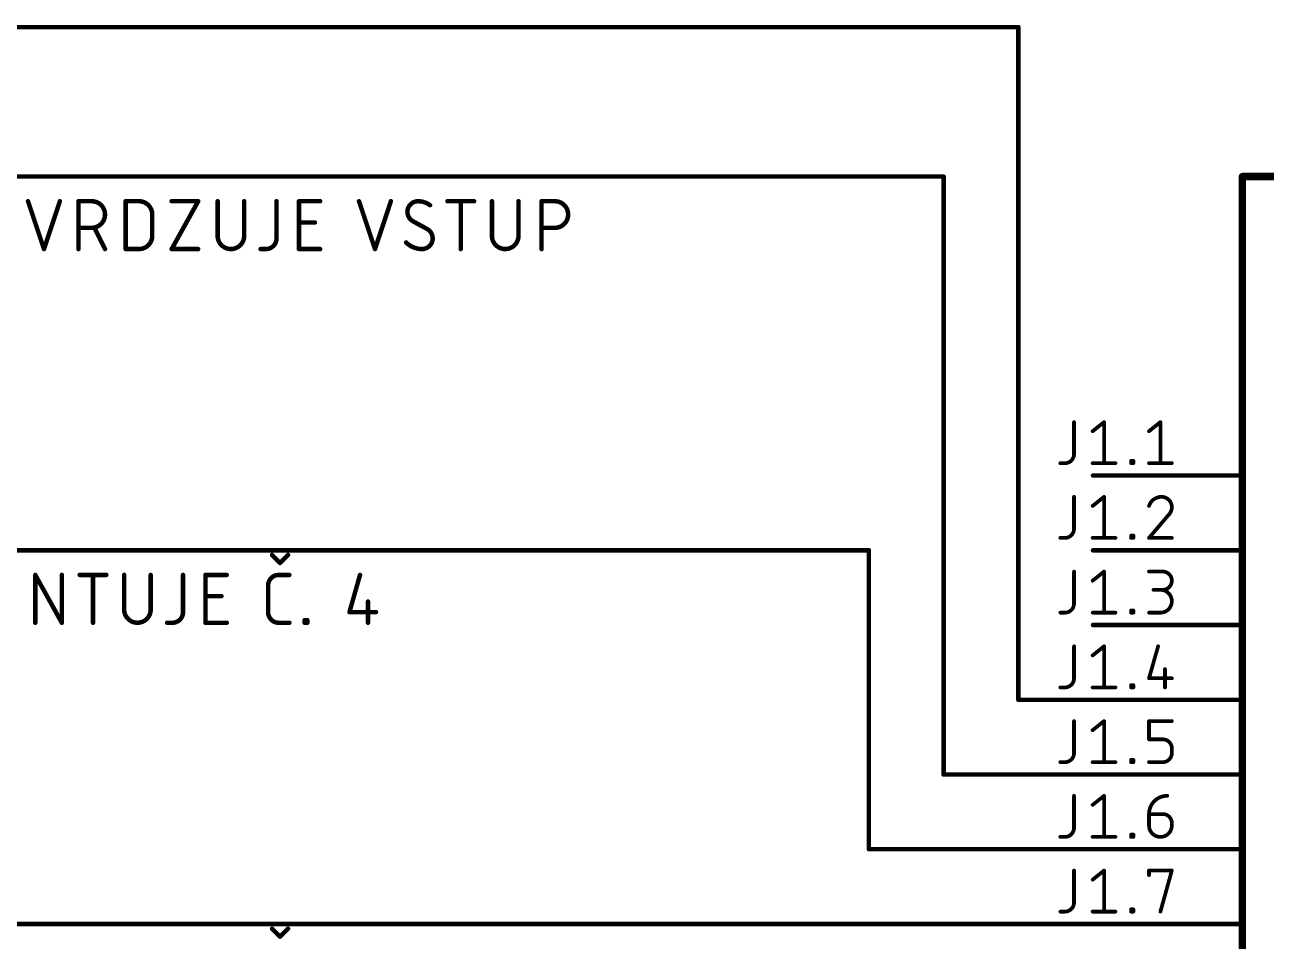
# Model space of a CAD drawing. Extents: x -56 to 205, y -3 to 177.
# Drawn here: x 11.94 to 54.15, y 68 to 99.14 of the extents above; entities that cross this region are included whole.
import ezdxf

# ---------------------------------------------------------------- set-up
doc = ezdxf.new("R2010")
doc.units = 0
for name, color, linetype in [('91', 94, 'CONTINUOUS'), ('94', 14, 'CONTINUOUS'), ('95', 250, 'CONTINUOUS')]:
    doc.layers.add(name, color=color, linetype=linetype)

msp = doc.modelspace()

# ---------------------------------------------------------------- linework, layer by layer
at = {"layer": '91', "const_width": 0.1524}
for points in [[(45.72, 99.06), (-17.78, 99.06)], [(45.72, 76.2), (45.72, 99.06)], [(43.18, 93.98), (-2.54, 93.98)], [(43.18, 73.66), (43.18, 93.98)], [(40.64, 81.28), (-2.54, 81.28)], [(40.64, 71.12), (40.64, 81.28)], [(48.26, 76.2), (45.72, 76.2)], [(43.18, 73.66), (48.26, 73.66)], [(40.64, 71.12), (48.26, 71.12)], [(-2.54, 68.58), (48.26, 68.58)]]:
    msp.add_lwpolyline(points, dxfattribs=at)
at = {"layer": '91', "const_width": 0.0762}
for points in [[(45.7581, 99.06, 1), (45.6819, 99.06)], [(45.72, 99.0219, 1), (45.72, 99.0981)], [(43.2181, 93.98, 1), (43.1419, 93.98)], [(43.18, 93.9419, 1), (43.18, 94.0181)], [(40.6781, 81.28, 1), (40.6019, 81.28)], [(40.64, 81.2419, 1), (40.64, 81.3181)], [(45.72, 76.2381, 1), (45.72, 76.1619)], [(45.6819, 76.2, 1), (45.7581, 76.2)], [(48.26, 76.1619, 1), (48.26, 76.2381)], [(43.18, 73.6981, 1), (43.18, 73.6219)], [(43.1419, 73.66, 1), (43.2181, 73.66)], [(48.26, 73.6219, 1), (48.26, 73.6981)], [(40.64, 71.1581, 1), (40.64, 71.0819)], [(40.6019, 71.12, 1), (40.6781, 71.12)], [(48.26, 71.0819, 1), (48.26, 71.1581)], [(48.26, 68.5419, 1), (48.26, 68.6181)]]:
    msp.add_lwpolyline(points, format="xyb", dxfattribs=at)
at = {"layer": '94'}
for points, const_width in [([(53.34, 93.98), (81.28, 93.98)], 0.254), ([(53.34, 35.56), (53.34, 93.98)], 0.254), ([(48.26, 83.82), (53.34, 83.82)], 0.1524), ([(48.26, 81.28), (53.34, 81.28)], 0.1524), ([(48.26, 78.74), (53.34, 78.74)], 0.1524), ([(48.26, 76.2), (53.34, 76.2)], 0.1524), ([(48.26, 73.66), (53.34, 73.66)], 0.1524), ([(48.26, 71.12), (53.34, 71.12)], 0.1524), ([(48.26, 68.58), (53.34, 68.58)], 0.1524)]:
    msp.add_lwpolyline(points, dxfattribs=dict(at, const_width=const_width))
for points, const_width in [([(53.34, 94.0435, 1), (53.34, 93.9165)], 0.127), ([(53.4035, 93.98, 1), (53.2765, 93.98)], 0.127), ([(48.26, 83.8581, 1), (48.26, 83.7819)], 0.0762), ([(53.34, 83.7819, 1), (53.34, 83.8581)], 0.0762), ([(48.26, 81.3181, 1), (48.26, 81.2419)], 0.0762), ([(53.34, 81.2419, 1), (53.34, 81.3181)], 0.0762), ([(48.26, 78.7781, 1), (48.26, 78.7019)], 0.0762), ([(53.34, 78.7019, 1), (53.34, 78.7781)], 0.0762), ([(48.26, 76.2381, 1), (48.26, 76.1619)], 0.0762), ([(53.34, 76.1619, 1), (53.34, 76.2381)], 0.0762), ([(48.26, 73.6981, 1), (48.26, 73.6219)], 0.0762), ([(53.34, 73.6219, 1), (53.34, 73.6981)], 0.0762), ([(48.26, 71.1581, 1), (48.26, 71.0819)], 0.0762), ([(53.34, 71.0819, 1), (53.34, 71.1581)], 0.0762), ([(48.26, 68.6181, 1), (48.26, 68.5419)], 0.0762), ([(53.34, 68.5419, 1), (53.34, 68.6181)], 0.0762)]:
    msp.add_lwpolyline(points, format="xyb", dxfattribs=dict(at, const_width=const_width))
at = {"layer": '95'}
for points, const_width in [([(12.0484, 93.1418), (12.5903, 91.5162)], 0.1524), ([(12.5903, 91.5162), (13.1322, 93.1418)], 0.1524), ([(13.7631, 91.5162), (13.7631, 93.1418)], 0.1524), ([(13.7631, 93.1418), (14.2147, 93.1418)], 0.1524), ([(15.3692, 91.5162), (15.3692, 93.1418)], 0.1524), ([(15.3692, 93.1418), (15.8208, 93.1418)], 0.1524), ([(16.9323, 93.1418), (17.8354, 93.1418)], 0.1524), ([(17.8354, 93.1418), (16.9323, 91.5162)], 0.1524), ([(18.4955, 93.1418), (18.4955, 91.9678)], 0.1524), ([(19.3986, 91.9678), (19.3986, 93.1418)], 0.1524), ([(20.4982, 93.1418), (20.4982, 91.8774)], 0.1524), ([(21.2599, 91.5162), (21.2599, 93.1418)], 0.1524), ([(21.2599, 93.1418), (21.9824, 93.1418)], 0.1524), ([(23.3029, 93.1418), (23.8448, 91.5162)], 0.1524), ([(23.8448, 91.5162), (24.3867, 93.1418)], 0.1524), ([(26.3111, 93.1418), (27.2142, 93.1418)], 0.1524), ([(26.7626, 91.5162), (26.7626, 93.1418)], 0.1524), ([(27.8221, 93.1418), (27.8221, 91.9678)], 0.1524), ([(28.7252, 91.9678), (28.7252, 93.1418)], 0.1524), ([(29.5105, 91.5162), (29.5105, 93.1418)], 0.1524), ([(29.5105, 93.1418), (29.9621, 93.1418)], 0.1524), ([(16.2723, 92.6902), (16.2723, 91.9678)], 0.1524), ([(21.2599, 92.4193), (21.8018, 92.4193)], 0.1524), ([(25.6267, 92.1935), (25.13, 92.4645)], 0.1524), ([(14.2147, 92.2387), (13.7631, 92.2387)], 0.1524), ([(14.6662, 91.5162), (14.305, 92.2387)], 0.1524), ([(29.9621, 92.2387), (29.5105, 92.2387)], 0.1524), ([(15.8208, 91.5162), (15.3692, 91.5162)], 0.1524), ([(16.9323, 91.5162), (17.8354, 91.5162)], 0.1524), ([(20.1369, 91.5162), (19.9563, 91.5162)], 0.1524), ([(21.9824, 91.5162), (21.2599, 91.5162)], 0.1524), ([(47.6144, 85.6361), (47.6144, 84.5495)], 0.127), ([(48.2472, 85.3257), (48.6352, 85.6361)], 0.127), ([(48.6352, 85.6361), (48.6352, 84.2391)], 0.127), ([(50.1636, 85.3257), (50.5516, 85.6361)], 0.127), ([(50.5516, 85.6361), (50.5516, 84.2391)], 0.127), ([(47.304, 84.2391), (47.1488, 84.2391)], 0.127), ([(48.2472, 84.2391), (49.0233, 84.2391)], 0.127), ([(49.5546, 84.2391), (49.5546, 84.3167)], 0.127), ([(49.5546, 84.3167), (49.6323, 84.3167)], 0.127), ([(49.6323, 84.2391), (49.5546, 84.2391)], 0.127), ([(49.6323, 84.3167), (49.6323, 84.2391)], 0.127), ([(50.1636, 84.2391), (50.9397, 84.2391)], 0.127), ([(47.6144, 83.0961), (47.6144, 82.0095)], 0.127), ([(48.2472, 82.7857), (48.6352, 83.0961)], 0.127), ([(48.6352, 83.0961), (48.6352, 81.6991)], 0.127), ([(50.8233, 82.4752), (50.1636, 81.6991)], 0.127), ([(47.304, 81.6991), (47.1488, 81.6991)], 0.127), ([(48.2472, 81.6991), (49.0233, 81.6991)], 0.127), ([(49.5546, 81.6991), (49.5546, 81.7767)], 0.127), ([(49.5546, 81.7767), (49.6323, 81.7767)], 0.127), ([(49.6323, 81.6991), (49.5546, 81.6991)], 0.127), ([(49.6323, 81.7767), (49.6323, 81.6991)], 0.127), ([(50.1636, 81.6991), (50.9397, 81.6991)], 0.127), ([(20.3464, 81.1191), (20.6173, 80.8482)], 0.1524), ([(20.6173, 80.8482), (20.8883, 81.1191)], 0.1524), ([(47.6144, 80.5561), (47.6144, 79.4695)], 0.127), ([(48.2472, 80.2457), (48.6352, 80.5561)], 0.127), ([(48.6352, 80.5561), (48.6352, 79.1591)], 0.127), ([(50.1636, 80.5561), (50.6293, 80.5561)], 0.127), ([(12.295, 78.8162), (12.295, 80.4418)], 0.1524), ([(12.295, 80.4418), (13.1982, 78.8162)], 0.1524), ([(13.1982, 78.8162), (13.1982, 80.4418)], 0.1524), ([(13.8061, 80.4418), (14.7092, 80.4418)], 0.1524), ([(14.2576, 78.8162), (14.2576, 80.4418)], 0.1524), ([(15.3171, 80.4418), (15.3171, 79.2678)], 0.1524), ([(16.2202, 79.2678), (16.2202, 80.4418)], 0.1524), ([(17.3198, 80.4418), (17.3198, 79.1774)], 0.1524), ([(18.0816, 78.8162), (18.0816, 80.4418)], 0.1524), ([(18.0816, 80.4418), (18.8041, 80.4418)], 0.1524), ([(20.5722, 80.4418), (20.9334, 80.4418)], 0.1524), ([(23.3376, 80.4418), (22.9764, 79.1774)], 0.1524), ([(18.0816, 79.7193), (18.6235, 79.7193)], 0.1524), ([(20.2109, 79.1774), (20.2109, 80.0806)], 0.1524), ([(50.6293, 79.9352), (50.3188, 79.9352)], 0.127), ([(23.6086, 79.5387), (23.6086, 78.8162)], 0.1524), ([(21.4549, 78.8162), (21.4549, 78.9065)], 0.1524), ([(21.4549, 78.9065), (21.5452, 78.9065)], 0.1524), ([(21.5452, 78.9065), (21.5452, 78.8162)], 0.1524), ([(22.9764, 79.1774), (23.8795, 79.1774)], 0.1524), ([(47.304, 79.1591), (47.1488, 79.1591)], 0.127), ([(48.2472, 79.1591), (49.0233, 79.1591)], 0.127), ([(49.5546, 79.1591), (49.5546, 79.2367)], 0.127), ([(49.5546, 79.2367), (49.6323, 79.2367)], 0.127), ([(49.6323, 79.1591), (49.5546, 79.1591)], 0.127), ([(49.6323, 79.2367), (49.6323, 79.1591)], 0.127), ([(50.1636, 79.1591), (50.5516, 79.1591)], 0.127), ([(16.9586, 78.8162), (16.7779, 78.8162)], 0.1524), ([(18.8041, 78.8162), (18.0816, 78.8162)], 0.1524), ([(20.9334, 78.8162), (20.5722, 78.8162)], 0.1524), ([(21.5452, 78.8162), (21.4549, 78.8162)], 0.1524), ([(47.6144, 78.0161), (47.6144, 76.9295)], 0.127), ([(48.2472, 77.7057), (48.6352, 78.0161)], 0.127), ([(48.6352, 78.0161), (48.6352, 76.6191)], 0.127), ([(50.474, 78.0161), (50.1636, 76.9295)], 0.127), ([(50.7069, 77.24), (50.7069, 76.6191)], 0.127), ([(50.1636, 76.9295), (50.9397, 76.9295)], 0.127), ([(47.304, 76.6191), (47.1488, 76.6191)], 0.127), ([(48.2472, 76.6191), (49.0233, 76.6191)], 0.127), ([(49.5546, 76.6191), (49.5546, 76.6967)], 0.127), ([(49.5546, 76.6967), (49.6323, 76.6967)], 0.127), ([(49.6323, 76.6191), (49.5546, 76.6191)], 0.127), ([(49.6323, 76.6967), (49.6323, 76.6191)], 0.127), ([(47.6144, 75.4761), (47.6144, 74.3895)], 0.127), ([(48.2472, 75.1657), (48.6352, 75.4761)], 0.127), ([(48.6352, 75.4761), (48.6352, 74.0791)], 0.127), ([(50.1636, 74.8552), (50.1636, 75.4761)], 0.127), ([(50.1636, 75.4761), (50.9397, 75.4761)], 0.127), ([(50.6293, 74.8552), (50.1636, 74.8552)], 0.127), ([(50.9397, 74.3895), (50.9397, 74.5448)], 0.127), ([(47.304, 74.0791), (47.1488, 74.0791)], 0.127), ([(48.2472, 74.0791), (49.0233, 74.0791)], 0.127), ([(49.5546, 74.0791), (49.5546, 74.1567)], 0.127), ([(49.5546, 74.1567), (49.6323, 74.1567)], 0.127), ([(49.6323, 74.0791), (49.5546, 74.0791)], 0.127), ([(49.6323, 74.1567), (49.6323, 74.0791)], 0.127), ([(50.1636, 74.0791), (50.6293, 74.0791)], 0.127), ([(47.6144, 72.9361), (47.6144, 71.8495)], 0.127), ([(48.2472, 72.6257), (48.6352, 72.9361)], 0.127), ([(48.6352, 72.9361), (48.6352, 71.5391)], 0.127), ([(50.1636, 72.3152), (50.6293, 72.3152)], 0.127), ([(50.1636, 71.9272), (50.1636, 72.3152)], 0.127), ([(50.9397, 72.0048), (50.9397, 71.9272)], 0.127), ([(47.304, 71.5391), (47.1488, 71.5391)], 0.127), ([(48.2472, 71.5391), (49.0233, 71.5391)], 0.127), ([(49.5546, 71.5391), (49.5546, 71.6167)], 0.127), ([(49.5546, 71.6167), (49.6323, 71.6167)], 0.127), ([(49.6323, 71.5391), (49.5546, 71.5391)], 0.127), ([(49.6323, 71.6167), (49.6323, 71.5391)], 0.127), ([(47.6144, 70.3961), (47.6144, 69.3095)], 0.127), ([(48.2472, 70.0857), (48.6352, 70.3961)], 0.127), ([(48.6352, 70.3961), (48.6352, 68.9991)], 0.127), ([(50.1636, 70.2409), (50.1636, 70.3961)], 0.127), ([(50.1636, 70.3961), (50.9397, 70.3961)], 0.127), ([(50.9397, 70.3961), (50.5516, 68.9991)], 0.127), ([(47.304, 68.9991), (47.1488, 68.9991)], 0.127), ([(48.2472, 68.9991), (49.0233, 68.9991)], 0.127), ([(49.5546, 68.9991), (49.5546, 69.0767)], 0.127), ([(49.5546, 69.0767), (49.6323, 69.0767)], 0.127), ([(49.6323, 68.9991), (49.5546, 68.9991)], 0.127), ([(49.6323, 69.0767), (49.6323, 68.9991)], 0.127), ([(20.3464, 68.4191), (20.6173, 68.1482)], 0.1524), ([(20.6173, 68.1482), (20.8883, 68.4191)], 0.1524)]:
    msp.add_lwpolyline(points, dxfattribs=dict(at, const_width=const_width))
for points, const_width in [([(12.0846, 93.1538, 1), (12.0123, 93.1298)], 0.0762), ([(13.1683, 93.1298, 1), (13.096, 93.1538)], 0.0762), ([(13.8012, 93.1418, 1), (13.725, 93.1418)], 0.0762), ([(13.7631, 93.1799, 1), (13.7631, 93.1037)], 0.0762), ([(14.2147, 92.2387, 1), (14.2147, 93.1418)], 0.1524), ([(14.2147, 93.1799, 1), (14.2147, 93.1037)], 0.0762), ([(14.2147, 93.1037, 1), (14.2147, 93.1799)], 0.0762), ([(15.4073, 93.1418, 1), (15.3311, 93.1418)], 0.0762), ([(15.3692, 93.1799, 1), (15.3692, 93.1037)], 0.0762), ([(16.2723, 92.6902, 0.4142), (15.8208, 93.1418)], 0.1524), ([(15.8208, 93.1799, 1), (15.8208, 93.1037)], 0.0762), ([(15.8208, 93.1037, 1), (15.8208, 93.1799)], 0.0762), ([(16.9323, 93.1799, 1), (16.9323, 93.1037)], 0.0762), ([(17.8687, 93.1233, 1), (17.8021, 93.1603)], 0.0762), ([(17.8354, 93.1037, 1), (17.8354, 93.1799)], 0.0762), ([(18.5336, 93.1418, 1), (18.4574, 93.1418)], 0.0762), ([(19.4367, 93.1418, 1), (19.3605, 93.1418)], 0.0762), ([(20.5363, 93.1418, 1), (20.4601, 93.1418)], 0.0762), ([(21.298, 93.1418, 1), (21.2218, 93.1418)], 0.0762), ([(21.2599, 93.1799, 1), (21.2599, 93.1037)], 0.0762), ([(21.9824, 93.1037, 1), (21.9824, 93.1799)], 0.0762), ([(23.3391, 93.1538, 1), (23.2668, 93.1298)], 0.0762), ([(24.4228, 93.1298, 1), (24.3505, 93.1538)], 0.0762), ([(25.3107, 93.1418, 0.4142), (24.9494, 92.7806)], 0.1524), ([(25.7171, 93.0063, 0.1623), (25.3107, 93.1418)], 0.1524), ([(25.3107, 93.1799, 1), (25.3107, 93.1037)], 0.0762), ([(25.3107, 93.1037, 1), (25.3107, 93.1799)], 0.0762), ([(25.6942, 92.9759, 1), (25.7399, 93.0368)], 0.0762), ([(26.3111, 93.1799, 1), (26.3111, 93.1037)], 0.0762), ([(26.8007, 93.1418, 1), (26.7245, 93.1418)], 0.0762), ([(27.2142, 93.1037, 1), (27.2142, 93.1799)], 0.0762), ([(27.8602, 93.1418, 1), (27.784, 93.1418)], 0.0762), ([(28.7633, 93.1418, 1), (28.6871, 93.1418)], 0.0762), ([(29.5486, 93.1418, 1), (29.4724, 93.1418)], 0.0762), ([(29.5105, 93.1799, 1), (29.5105, 93.1037)], 0.0762), ([(29.9621, 92.2387, 1), (29.9621, 93.1418)], 0.1524), ([(29.9621, 93.1799, 1), (29.9621, 93.1037)], 0.0762), ([(29.9621, 93.1037, 1), (29.9621, 93.1799)], 0.0762), ([(16.3104, 92.6902, 1), (16.2342, 92.6902)], 0.0762), ([(16.2342, 92.6902, 1), (16.3104, 92.6902)], 0.0762), ([(21.2599, 92.4574, 1), (21.2599, 92.3812)], 0.0762), ([(21.8018, 92.3812, 1), (21.8018, 92.4574)], 0.0762), ([(24.9494, 92.7806, 0.2656), (25.13, 92.4645)], 0.1524), ([(24.9875, 92.7806, 1), (24.9113, 92.7806)], 0.0762), ([(24.9113, 92.7806, 1), (24.9875, 92.7806)], 0.0762), ([(25.1483, 92.4979, 1), (25.1118, 92.431)], 0.0762), ([(25.1107, 92.4316, 1), (25.1494, 92.4973)], 0.0762), ([(13.7631, 92.2768, 1), (13.7631, 92.2006)], 0.0762), ([(14.2147, 92.2768, 1), (14.2147, 92.2006)], 0.0762), ([(14.2147, 92.2006, 1), (14.2147, 92.2768)], 0.0762), ([(14.3391, 92.2557, 1), (14.2709, 92.2216)], 0.0762), ([(15.8208, 91.5162, 0.4142), (16.2723, 91.9678)], 0.1524), ([(16.3104, 91.9678, 1), (16.2342, 91.9678)], 0.0762), ([(18.4955, 91.9678, 1), (19.3986, 91.9678)], 0.1524), ([(18.5336, 91.9678, 1), (18.4574, 91.9678)], 0.0762), ([(19.4367, 91.9678, 1), (19.3605, 91.9678)], 0.0762), ([(25.6461, 92.2264, 1), (25.6074, 92.1607)], 0.0762), ([(25.8074, 91.8774, 0.2656), (25.6267, 92.1935)], 0.1524), ([(25.6085, 92.1601, 1), (25.645, 92.227)], 0.0762), ([(27.8221, 91.9678, 1), (28.7252, 91.9678)], 0.1524), ([(27.8602, 91.9678, 1), (27.784, 91.9678)], 0.0762), ([(28.7633, 91.9678, 1), (28.6871, 91.9678)], 0.0762), ([(29.5105, 92.2768, 1), (29.5105, 92.2006)], 0.0762), ([(29.9621, 92.2768, 1), (29.9621, 92.2006)], 0.0762), ([(29.9621, 92.2006, 1), (29.9621, 92.2768)], 0.0762), ([(15.3692, 91.5543, 1), (15.3692, 91.4781)], 0.0762), ([(15.8208, 91.5543, 1), (15.8208, 91.4781)], 0.0762), ([(15.8208, 91.4781, 1), (15.8208, 91.5543)], 0.0762), ([(16.2342, 91.9678, 1), (16.3104, 91.9678)], 0.0762), ([(16.9323, 91.5543, 1), (16.9323, 91.4781)], 0.0762), ([(17.8354, 91.4781, 1), (17.8354, 91.5543)], 0.0762), ([(18.4574, 91.9678, 1), (18.5336, 91.9678)], 0.0762), ([(19.3605, 91.9678, 1), (19.4367, 91.9678)], 0.0762), ([(19.9563, 91.5543, 1), (19.9563, 91.4781)], 0.0762), ([(20.1369, 91.5162, 0.4142), (20.4982, 91.8774)], 0.1524), ([(20.1369, 91.5543, 1), (20.1369, 91.4781)], 0.0762), ([(20.1369, 91.4781, 1), (20.1369, 91.5543)], 0.0762), ([(20.5363, 91.8774, 1), (20.4601, 91.8774)], 0.0762), ([(20.4601, 91.8774, 1), (20.5363, 91.8774)], 0.0762), ([(21.2599, 91.5543, 1), (21.2599, 91.4781)], 0.0762), ([(21.9824, 91.4781, 1), (21.9824, 91.5543)], 0.0762), ([(24.9313, 91.7688, 1), (24.8772, 91.7151)], 0.0762), ([(24.9043, 91.742, 0.2), (25.4461, 91.5162)], 0.1524), ([(25.4461, 91.5162, 0.4142), (25.8074, 91.8774)], 0.1524), ([(25.4461, 91.5543, 1), (25.4461, 91.4781)], 0.0762), ([(25.4461, 91.4781, 1), (25.4461, 91.5543)], 0.0762), ([(25.8455, 91.8774, 1), (25.7693, 91.8774)], 0.0762), ([(25.7693, 91.8774, 1), (25.8455, 91.8774)], 0.0762), ([(27.784, 91.9678, 1), (27.8602, 91.9678)], 0.0762), ([(28.6871, 91.9678, 1), (28.7633, 91.9678)], 0.0762), ([(12.5542, 91.5282, 1), (12.6264, 91.5042)], 0.0762), ([(12.5542, 91.5042, 1), (12.6264, 91.5282)], 0.0762), ([(13.725, 91.5162, 1), (13.8012, 91.5162)], 0.0762), ([(14.6322, 91.4992, 1), (14.7003, 91.5332)], 0.0762), ([(15.3311, 91.5162, 1), (15.4073, 91.5162)], 0.0762), ([(16.899, 91.5347, 1), (16.9656, 91.4977)], 0.0762), ([(21.2218, 91.5162, 1), (21.298, 91.5162)], 0.0762), ([(23.8086, 91.5282, 1), (23.8809, 91.5042)], 0.0762), ([(23.8086, 91.5042, 1), (23.8809, 91.5282)], 0.0762), ([(26.7245, 91.5162, 1), (26.8007, 91.5162)], 0.0762), ([(29.4724, 91.5162, 1), (29.5486, 91.5162)], 0.0762), ([(47.6462, 85.6361, 1), (47.5827, 85.6361)], 0.0635), ([(48.667, 85.6361, 1), (48.6035, 85.6361)], 0.0635), ([(48.6551, 85.6113, 1), (48.6154, 85.6609)], 0.0635), ([(50.5834, 85.6361, 1), (50.5199, 85.6361)], 0.0635), ([(50.5715, 85.6113, 1), (50.5318, 85.6609)], 0.0635), ([(48.2274, 85.3504, 1), (48.267, 85.3009)], 0.0635), ([(50.1438, 85.3504, 1), (50.1834, 85.3009)], 0.0635), ([(47.304, 84.2391, 0.4142), (47.6144, 84.5495)], 0.127), ([(47.6462, 84.5495, 1), (47.5827, 84.5495)], 0.0635), ([(47.5827, 84.5495, 1), (47.6462, 84.5495)], 0.0635), ([(47.1488, 84.2709, 1), (47.1488, 84.2074)], 0.0635), ([(47.304, 84.2709, 1), (47.304, 84.2074)], 0.0635), ([(47.304, 84.2074, 1), (47.304, 84.2709)], 0.0635), ([(48.2472, 84.2709, 1), (48.2472, 84.2074)], 0.0635), ([(48.6035, 84.2391, 1), (48.667, 84.2391)], 0.0635), ([(49.0233, 84.2074, 1), (49.0233, 84.2709)], 0.0635), ([(49.5546, 84.3485, 1), (49.5546, 84.285)], 0.0635), ([(49.5864, 84.3167, 1), (49.5229, 84.3167)], 0.0635), ([(49.5546, 84.2709, 1), (49.5546, 84.2074)], 0.0635), ([(49.5229, 84.2391, 1), (49.5864, 84.2391)], 0.0635), ([(49.664, 84.3167, 1), (49.6005, 84.3167)], 0.0635), ([(49.6005, 84.2391, 1), (49.664, 84.2391)], 0.0635), ([(49.6323, 84.285, 1), (49.6323, 84.3485)], 0.0635), ([(49.6323, 84.2074, 1), (49.6323, 84.2709)], 0.0635), ([(50.1636, 84.2709, 1), (50.1636, 84.2074)], 0.0635), ([(50.5199, 84.2391, 1), (50.5834, 84.2391)], 0.0635), ([(50.9397, 84.2074, 1), (50.9397, 84.2709)], 0.0635), ([(47.6462, 83.0961, 1), (47.5827, 83.0961)], 0.0635), ([(48.667, 83.0961, 1), (48.6035, 83.0961)], 0.0635), ([(48.6551, 83.0713, 1), (48.6154, 83.1209)], 0.0635), ([(50.5905, 83.0961, 0.3252), (50.1636, 82.7857)], 0.127), ([(50.9397, 82.7469, 0.4142), (50.5905, 83.0961)], 0.127), ([(50.5905, 83.1279, 1), (50.5905, 83.0644)], 0.0635), ([(50.5905, 83.0644, 1), (50.5904, 83.1278)], 0.0635), ([(48.2274, 82.8104, 1), (48.267, 82.7609)], 0.0635), ([(50.1334, 82.7954, 1), (50.1938, 82.7759)], 0.0635), ([(50.8233, 82.4752, 0.2053), (50.9397, 82.7469)], 0.127), ([(50.9079, 82.7469, 1), (50.9715, 82.7469)], 0.0635), ([(50.9714, 82.7468, 1), (50.908, 82.7469)], 0.0635), ([(50.8014, 82.4982, 1), (50.8452, 82.4522)], 0.0635), ([(50.8475, 82.4546, 1), (50.7991, 82.4958)], 0.0635), ([(47.304, 81.6991, 0.4142), (47.6144, 82.0095)], 0.127), ([(47.6462, 82.0095, 1), (47.5827, 82.0095)], 0.0635), ([(47.5827, 82.0095, 1), (47.6462, 82.0095)], 0.0635), ([(47.1488, 81.7309, 1), (47.1488, 81.6673)], 0.0635), ([(47.304, 81.7309, 1), (47.304, 81.6673)], 0.0635), ([(47.304, 81.6673, 1), (47.304, 81.7309)], 0.0635), ([(48.2472, 81.7309, 1), (48.2472, 81.6673)], 0.0635), ([(48.6035, 81.6991, 1), (48.667, 81.6991)], 0.0635), ([(49.0233, 81.6673, 1), (49.0233, 81.7309)], 0.0635), ([(49.5546, 81.7309, 1), (49.5546, 81.6673)], 0.0635), ([(49.5864, 81.7767, 1), (49.5229, 81.7767)], 0.0635), ([(49.5546, 81.8085, 1), (49.5546, 81.745)], 0.0635), ([(49.5229, 81.6991, 1), (49.5864, 81.6991)], 0.0635), ([(49.664, 81.7767, 1), (49.6005, 81.7767)], 0.0635), ([(49.6005, 81.6991, 1), (49.664, 81.6991)], 0.0635), ([(49.6323, 81.745, 1), (49.6323, 81.8085)], 0.0635), ([(49.6323, 81.6673, 1), (49.6323, 81.7309)], 0.0635), ([(50.1636, 81.7309, 1), (50.1636, 81.6673)], 0.0635), ([(50.1394, 81.7197, 1), (50.1878, 81.6785)], 0.0635), ([(50.9397, 81.6673, 1), (50.9397, 81.7309)], 0.0635), ([(20.3733, 81.1461, 1), (20.3195, 81.0922)], 0.0762), ([(20.9152, 81.0922, 1), (20.8613, 81.1461)], 0.0762), ([(20.5904, 80.8751, 1), (20.6443, 80.8213)], 0.0762), ([(20.5904, 80.8213, 1), (20.6443, 80.8751)], 0.0762), ([(47.6462, 80.5561, 1), (47.5827, 80.5561)], 0.0635), ([(48.667, 80.5561, 1), (48.6035, 80.5561)], 0.0635), ([(48.6551, 80.5313, 1), (48.6154, 80.5809)], 0.0635), ([(50.1636, 80.5879, 1), (50.1636, 80.5243)], 0.0635), ([(50.6293, 80.5879, 1), (50.6293, 80.5243)], 0.0635), ([(50.6293, 79.9352, 1), (50.6293, 80.5561)], 0.127), ([(50.6293, 80.5243, 1), (50.6293, 80.5879)], 0.0635), ([(12.3331, 80.4418, 1), (12.2569, 80.4418)], 0.0762), ([(12.3284, 80.4603, 1), (12.2617, 80.4233)], 0.0762), ([(13.2363, 80.4418, 1), (13.1601, 80.4418)], 0.0762), ([(13.8061, 80.4799, 1), (13.8061, 80.4037)], 0.0762), ([(14.2957, 80.4418, 1), (14.2195, 80.4418)], 0.0762), ([(14.7092, 80.4037, 1), (14.7092, 80.4799)], 0.0762), ([(15.3552, 80.4418, 1), (15.279, 80.4418)], 0.0762), ([(16.2583, 80.4418, 1), (16.1821, 80.4418)], 0.0762), ([(17.3579, 80.4418, 1), (17.2817, 80.4418)], 0.0762), ([(18.1197, 80.4418, 1), (18.0435, 80.4418)], 0.0762), ([(18.0816, 80.4799, 1), (18.0816, 80.4037)], 0.0762), ([(18.8041, 80.4037, 1), (18.8041, 80.4799)], 0.0762), ([(20.5722, 80.4418, 0.4142), (20.2109, 80.0806)], 0.1524), ([(20.5722, 80.4799, 1), (20.5722, 80.4037)], 0.0762), ([(20.5722, 80.4037, 1), (20.5722, 80.4799)], 0.0762), ([(20.9334, 80.4037, 1), (20.9334, 80.4799)], 0.0762), ([(23.3743, 80.4313, 1), (23.301, 80.4523)], 0.0762), ([(48.2274, 80.2704, 1), (48.267, 80.2209)], 0.0635), ([(18.0816, 79.7574, 1), (18.0816, 79.6812)], 0.0762), ([(18.6235, 79.6812, 1), (18.6235, 79.7574)], 0.0762), ([(20.249, 80.0806, 1), (20.1728, 80.0806)], 0.0762), ([(20.1728, 80.0806, 1), (20.249, 80.0806)], 0.0762), ([(50.3188, 79.967, 1), (50.3188, 79.9035)], 0.0635), ([(50.5516, 79.967, 1), (50.5516, 79.9035)], 0.0635), ([(50.5516, 79.1591, 1), (50.5516, 79.9352)], 0.127), ([(50.6293, 79.967, 1), (50.6293, 79.9035)], 0.0635), ([(50.6293, 79.9035, 1), (50.6293, 79.967)], 0.0635), ([(23.6467, 79.5387, 1), (23.5705, 79.5387)], 0.0762), ([(47.304, 79.1591, 0.4142), (47.6144, 79.4695)], 0.127), ([(47.6462, 79.4695, 1), (47.5827, 79.4695)], 0.0635), ([(47.5827, 79.4695, 1), (47.6462, 79.4695)], 0.0635), ([(15.3171, 79.2678, 1), (16.2202, 79.2678)], 0.1524), ([(15.3552, 79.2678, 1), (15.279, 79.2678)], 0.0762), ([(15.279, 79.2678, 1), (15.3552, 79.2678)], 0.0762), ([(16.2583, 79.2678, 1), (16.1821, 79.2678)], 0.0762), ([(16.1821, 79.2678, 1), (16.2583, 79.2678)], 0.0762), ([(16.9586, 78.8162, 0.4142), (17.3198, 79.1774)], 0.1524), ([(17.3579, 79.1774, 1), (17.2817, 79.1774)], 0.0762), ([(17.2817, 79.1774, 1), (17.3579, 79.1774)], 0.0762), ([(20.2109, 79.1774, 0.4142), (20.5722, 78.8162)], 0.1524), ([(20.249, 79.1774, 1), (20.1728, 79.1774)], 0.0762), ([(20.1728, 79.1774, 1), (20.249, 79.1774)], 0.0762), ([(21.493, 78.9065, 1), (21.4168, 78.9065)], 0.0762), ([(21.4549, 78.9446, 1), (21.4549, 78.8684)], 0.0762), ([(21.5833, 78.9065, 1), (21.5071, 78.9065)], 0.0762), ([(21.5452, 78.8684, 1), (21.5452, 78.9446)], 0.0762), ([(22.9764, 79.2155, 1), (22.9764, 79.1393)], 0.0762), ([(22.9398, 79.1879, 1), (23.013, 79.167)], 0.0762), ([(23.8795, 79.1393, 1), (23.8795, 79.2155)], 0.0762), ([(47.1488, 79.1909, 1), (47.1488, 79.1274)], 0.0635), ([(47.304, 79.1909, 1), (47.304, 79.1274)], 0.0635), ([(47.304, 79.1274, 1), (47.304, 79.1909)], 0.0635), ([(48.2472, 79.1909, 1), (48.2472, 79.1274)], 0.0635), ([(48.6035, 79.1591, 1), (48.667, 79.1591)], 0.0635), ([(49.0233, 79.1274, 1), (49.0233, 79.1909)], 0.0635), ([(49.5546, 79.2685, 1), (49.5546, 79.205)], 0.0635), ([(49.5864, 79.2367, 1), (49.5229, 79.2367)], 0.0635), ([(49.5546, 79.1909, 1), (49.5546, 79.1274)], 0.0635), ([(49.5229, 79.1591, 1), (49.5864, 79.1591)], 0.0635), ([(49.664, 79.2367, 1), (49.6005, 79.2367)], 0.0635), ([(49.6005, 79.1591, 1), (49.664, 79.1591)], 0.0635), ([(49.6323, 79.205, 1), (49.6323, 79.2685)], 0.0635), ([(49.6323, 79.1274, 1), (49.6323, 79.1909)], 0.0635), ([(50.1636, 79.1909, 1), (50.1636, 79.1274)], 0.0635), ([(50.5516, 79.1909, 1), (50.5516, 79.1274)], 0.0635), ([(50.5516, 79.1274, 1), (50.5516, 79.1909)], 0.0635), ([(12.2569, 78.8162, 1), (12.3331, 78.8162)], 0.0762), ([(13.1601, 78.8162, 1), (13.2363, 78.8162)], 0.0762), ([(13.1649, 78.7977, 1), (13.2315, 78.8347)], 0.0762), ([(14.2195, 78.8162, 1), (14.2957, 78.8162)], 0.0762), ([(16.7779, 78.8543, 1), (16.7779, 78.7781)], 0.0762), ([(16.9586, 78.8543, 1), (16.9586, 78.7781)], 0.0762), ([(16.9586, 78.7781, 1), (16.9586, 78.8543)], 0.0762), ([(18.0816, 78.8543, 1), (18.0816, 78.7781)], 0.0762), ([(18.0435, 78.8162, 1), (18.1197, 78.8162)], 0.0762), ([(18.8041, 78.7781, 1), (18.8041, 78.8543)], 0.0762), ([(20.5722, 78.8543, 1), (20.5722, 78.7781)], 0.0762), ([(20.5722, 78.7781, 1), (20.5722, 78.8543)], 0.0762), ([(20.9334, 78.7781, 1), (20.9334, 78.8543)], 0.0762), ([(21.4549, 78.8543, 1), (21.4549, 78.7781)], 0.0762), ([(21.4168, 78.8162, 1), (21.493, 78.8162)], 0.0762), ([(21.5071, 78.8162, 1), (21.5833, 78.8162)], 0.0762), ([(21.5452, 78.7781, 1), (21.5452, 78.8543)], 0.0762), ([(23.5705, 78.8162, 1), (23.6467, 78.8162)], 0.0762), ([(47.6462, 78.0161, 1), (47.5827, 78.0161)], 0.0635), ([(48.2274, 77.7304, 1), (48.267, 77.6809)], 0.0635), ([(48.667, 78.0161, 1), (48.6035, 78.0161)], 0.0635), ([(48.6551, 77.9913, 1), (48.6154, 78.0409)], 0.0635), ([(50.5046, 78.0074, 1), (50.4435, 78.0248)], 0.0635), ([(50.7386, 77.24, 1), (50.6751, 77.24)], 0.0635), ([(47.304, 76.6191, 0.4142), (47.6144, 76.9295)], 0.127), ([(47.6462, 76.9295, 1), (47.5827, 76.9295)], 0.0635), ([(47.5827, 76.9295, 1), (47.6462, 76.9295)], 0.0635), ([(50.1636, 76.9613, 1), (50.1636, 76.8978)], 0.0635), ([(50.1331, 76.9383, 1), (50.1941, 76.9208)], 0.0635), ([(50.9397, 76.8978, 1), (50.9397, 76.9613)], 0.0635), ([(47.1488, 76.6509, 1), (47.1488, 76.5874)], 0.0635), ([(47.304, 76.6509, 1), (47.304, 76.5874)], 0.0635), ([(47.304, 76.5874, 1), (47.304, 76.6509)], 0.0635), ([(48.2472, 76.6509, 1), (48.2472, 76.5874)], 0.0635), ([(48.6035, 76.6191, 1), (48.667, 76.6191)], 0.0635), ([(49.0233, 76.5874, 1), (49.0233, 76.6509)], 0.0635), ([(49.5864, 76.6967, 1), (49.5229, 76.6967)], 0.0635), ([(49.5546, 76.7285, 1), (49.5546, 76.665)], 0.0635), ([(49.5546, 76.6509, 1), (49.5546, 76.5874)], 0.0635), ([(49.5229, 76.6191, 1), (49.5864, 76.6191)], 0.0635), ([(49.664, 76.6967, 1), (49.6005, 76.6967)], 0.0635), ([(49.6005, 76.6191, 1), (49.664, 76.6191)], 0.0635), ([(49.6323, 76.665, 1), (49.6323, 76.7285)], 0.0635), ([(49.6323, 76.5874, 1), (49.6323, 76.6509)], 0.0635), ([(50.6751, 76.6191, 1), (50.7386, 76.6191)], 0.0635), ([(47.6462, 75.4761, 1), (47.5827, 75.4761)], 0.0635), ([(48.2274, 75.1904, 1), (48.267, 75.1409)], 0.0635), ([(48.667, 75.4761, 1), (48.6035, 75.4761)], 0.0635), ([(48.6551, 75.4513, 1), (48.6154, 75.5009)], 0.0635), ([(50.1953, 75.4761, 1), (50.1318, 75.4761)], 0.0635), ([(50.1636, 75.5079, 1), (50.1636, 75.4444)], 0.0635), ([(50.9397, 75.4444, 1), (50.9397, 75.5079)], 0.0635), ([(50.1318, 74.8552, 1), (50.1953, 74.8552)], 0.0635), ([(50.1636, 74.887, 1), (50.1636, 74.8235)], 0.0635), ([(50.6293, 74.887, 1), (50.6293, 74.8235)], 0.0635), ([(50.9397, 74.5448, 0.4142), (50.6293, 74.8552)], 0.127), ([(50.6293, 74.8235, 1), (50.6293, 74.887)], 0.0635), ([(47.304, 74.0791, 0.4142), (47.6144, 74.3895)], 0.127), ([(47.6462, 74.3895, 1), (47.5827, 74.3895)], 0.0635), ([(47.5827, 74.3895, 1), (47.6462, 74.3895)], 0.0635), ([(50.6293, 74.0791, 0.4142), (50.9397, 74.3895)], 0.127), ([(50.9715, 74.5448, 1), (50.9079, 74.5448)], 0.0635), ([(50.9079, 74.5448, 1), (50.9715, 74.5448)], 0.0635), ([(50.9715, 74.3895, 1), (50.9079, 74.3895)], 0.0635), ([(50.9079, 74.3895, 1), (50.9715, 74.3895)], 0.0635), ([(47.1488, 74.1108, 1), (47.1488, 74.0473)], 0.0635), ([(47.304, 74.1108, 1), (47.304, 74.0473)], 0.0635), ([(47.304, 74.0473, 1), (47.304, 74.1108)], 0.0635), ([(48.2472, 74.1108, 1), (48.2472, 74.0473)], 0.0635), ([(48.6035, 74.0791, 1), (48.667, 74.0791)], 0.0635), ([(49.0233, 74.0473, 1), (49.0233, 74.1108)], 0.0635), ([(49.5546, 74.1885, 1), (49.5546, 74.125)], 0.0635), ([(49.5864, 74.1567, 1), (49.5229, 74.1567)], 0.0635), ([(49.5546, 74.1108, 1), (49.5546, 74.0473)], 0.0635), ([(49.5229, 74.0791, 1), (49.5864, 74.0791)], 0.0635), ([(49.664, 74.1567, 1), (49.6005, 74.1567)], 0.0635), ([(49.6005, 74.0791, 1), (49.664, 74.0791)], 0.0635), ([(49.6323, 74.125, 1), (49.6323, 74.1885)], 0.0635), ([(49.6323, 74.0473, 1), (49.6323, 74.1108)], 0.0635), ([(50.1636, 74.1108, 1), (50.1636, 74.0473)], 0.0635), ([(50.6293, 74.1108, 1), (50.6293, 74.0473)], 0.0635), ([(50.6293, 74.0473, 1), (50.6293, 74.1108)], 0.0635), ([(47.6462, 72.9361, 1), (47.5827, 72.9361)], 0.0635), ([(48.2274, 72.6504, 1), (48.267, 72.6009)], 0.0635), ([(48.667, 72.9361, 1), (48.6035, 72.9361)], 0.0635), ([(48.6551, 72.9113, 1), (48.6154, 72.9609)], 0.0635), ([(50.7845, 72.9361, 0.4142), (50.1636, 72.3152)], 0.127), ([(50.7845, 72.9044, 1), (50.7845, 72.9678)], 0.0635), ([(50.1953, 72.3152, 1), (50.1318, 72.3152)], 0.0635), ([(50.1318, 72.3152, 1), (50.1953, 72.3152)], 0.0635), ([(50.1636, 72.347, 1), (50.1636, 72.2835)], 0.0635), ([(50.9397, 72.0048, 0.4142), (50.6293, 72.3152)], 0.127), ([(50.6293, 72.347, 1), (50.6293, 72.2835)], 0.0635), ([(50.6293, 72.2835, 1), (50.6293, 72.347)], 0.0635), ([(47.304, 71.5391, 0.4142), (47.6144, 71.8495)], 0.127), ([(47.6462, 71.8495, 1), (47.5827, 71.8495)], 0.0635), ([(47.5827, 71.8495, 1), (47.6462, 71.8495)], 0.0635), ([(50.1953, 71.9272, 1), (50.1318, 71.9272)], 0.0635), ([(50.1318, 71.9272, 1), (50.1953, 71.9272)], 0.0635), ([(50.1636, 71.9272, 1), (50.9397, 71.9272)], 0.127), ([(50.9715, 72.0048, 1), (50.9079, 72.0048)], 0.0635), ([(50.9079, 72.0048, 1), (50.9715, 72.0048)], 0.0635), ([(50.9715, 71.9272, 1), (50.9079, 71.9272)], 0.0635), ([(50.9079, 71.9272, 1), (50.9715, 71.9272)], 0.0635), ([(47.1488, 71.5709, 1), (47.1488, 71.5074)], 0.0635), ([(47.304, 71.5709, 1), (47.304, 71.5074)], 0.0635), ([(47.304, 71.5074, 1), (47.304, 71.5709)], 0.0635), ([(48.2472, 71.5709, 1), (48.2472, 71.5074)], 0.0635), ([(48.6035, 71.5391, 1), (48.667, 71.5391)], 0.0635), ([(49.0233, 71.5074, 1), (49.0233, 71.5709)], 0.0635), ([(49.5546, 71.6485, 1), (49.5546, 71.585)], 0.0635), ([(49.5864, 71.6167, 1), (49.5229, 71.6167)], 0.0635), ([(49.5546, 71.5709, 1), (49.5546, 71.5074)], 0.0635), ([(49.5229, 71.5391, 1), (49.5864, 71.5391)], 0.0635), ([(49.664, 71.6167, 1), (49.6005, 71.6167)], 0.0635), ([(49.6005, 71.5391, 1), (49.664, 71.5391)], 0.0635), ([(49.6323, 71.585, 1), (49.6323, 71.6485)], 0.0635), ([(49.6323, 71.5074, 1), (49.6323, 71.5709)], 0.0635), ([(47.6462, 70.3961, 1), (47.5827, 70.3961)], 0.0635), ([(48.2274, 70.1104, 1), (48.267, 70.0609)], 0.0635), ([(48.667, 70.3961, 1), (48.6035, 70.3961)], 0.0635), ([(48.6551, 70.3713, 1), (48.6154, 70.4209)], 0.0635), ([(50.1953, 70.3961, 1), (50.1318, 70.3961)], 0.0635), ([(50.1318, 70.2409, 1), (50.1953, 70.2409)], 0.0635), ([(50.1636, 70.4279, 1), (50.1636, 70.3644)], 0.0635), ([(50.9703, 70.3876, 1), (50.9091, 70.4046)], 0.0635), ([(50.9397, 70.3644, 1), (50.9397, 70.4279)], 0.0635), ([(47.304, 68.9991, 0.4142), (47.6144, 69.3095)], 0.127), ([(47.6462, 69.3095, 1), (47.5827, 69.3095)], 0.0635), ([(47.5827, 69.3095, 1), (47.6462, 69.3095)], 0.0635), ([(47.1488, 69.0309, 1), (47.1488, 68.9673)], 0.0635), ([(47.304, 69.0309, 1), (47.304, 68.9673)], 0.0635), ([(47.304, 68.9673, 1), (47.304, 69.0309)], 0.0635), ([(48.2472, 69.0309, 1), (48.2472, 68.9673)], 0.0635), ([(48.6035, 68.9991, 1), (48.667, 68.9991)], 0.0635), ([(49.0233, 68.9673, 1), (49.0233, 69.0309)], 0.0635), ([(49.5546, 69.0309, 1), (49.5546, 68.9673)], 0.0635), ([(49.5546, 69.1085, 1), (49.5546, 69.045)], 0.0635), ([(49.5864, 69.0767, 1), (49.5229, 69.0767)], 0.0635), ([(49.5229, 68.9991, 1), (49.5864, 68.9991)], 0.0635), ([(49.664, 69.0767, 1), (49.6005, 69.0767)], 0.0635), ([(49.6005, 68.9991, 1), (49.664, 68.9991)], 0.0635), ([(49.6323, 69.045, 1), (49.6323, 69.1085)], 0.0635), ([(49.6323, 68.9673, 1), (49.6323, 69.0309)], 0.0635), ([(50.5211, 69.0076, 1), (50.5822, 68.9906)], 0.0635), ([(20.3733, 68.4461, 1), (20.3195, 68.3922)], 0.0762), ([(20.9152, 68.3922, 1), (20.8613, 68.4461)], 0.0762), ([(20.5904, 68.1751, 1), (20.6443, 68.1213)], 0.0762), ([(20.5904, 68.1213, 1), (20.6443, 68.1751)], 0.0762)]:
    msp.add_lwpolyline(points, format="xyb", dxfattribs=dict(at, const_width=const_width))

doc.saveas('drawing.dxf')
